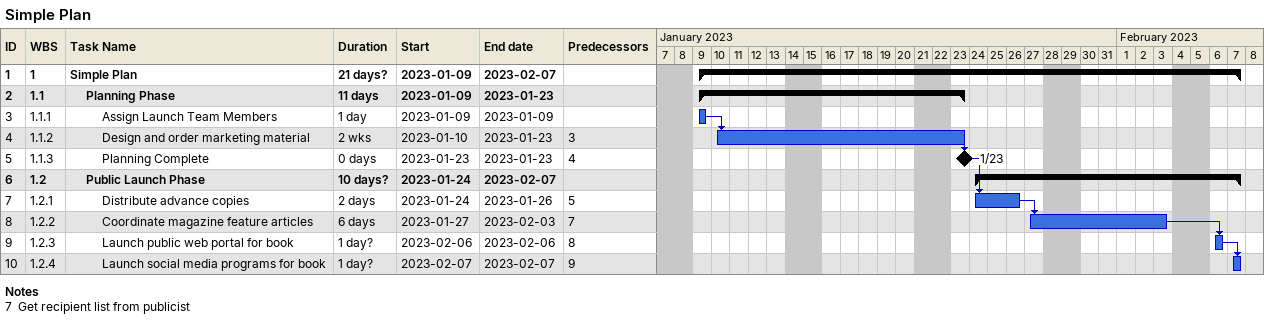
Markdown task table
Simple Plan

| ID | WBS | Task | Duration | Start | Finish | Predecessors |
|---|---|---|---|---|---|---|
| 1 | 1 | **Simple Plan** | 21d? | 2023-01-09 | 2023-02-07 |  |
| 2 | 1.1 | **Planning Phase** | 11d | 2023-01-09 | 2023-01-23 |  |
| 3 | 1.1.1 | Assign Launch Team Members | 1d | 2023-01-09 | 2023-01-09 |  |
| 4 | 1.1.2 | Design and order marketing material | 2w | 2023-01-10 | 2023-01-23 | 3 |
| 5 | 1.1.3 | Planning Complete | 0d | 2023-01-23 | 2023-01-23 | 4 |
| 6 | 1.2 | **Public Launch Phase** | 10d? | 2023-01-24 | 2023-02-07 |  |
| 7 | 1.2.1 | Distribute advance copies | 2d | 2023-01-24 | 2023-01-26 | 5 |
| 8 | 1.2.2 | Coordinate magazine feature articles | 6d | 2023-01-27 | 2023-02-03 | 7 |
| 9 | 1.2.3 | Launch public web portal for book | 1d? | 2023-02-06 | 2023-02-06 | 8 |
| 10 | 1.2.4 | Launch social media programs for book | 1d? | 2023-02-07 | 2023-02-07 | 9 |

Notes
- 7: Get recipient list from publicist
